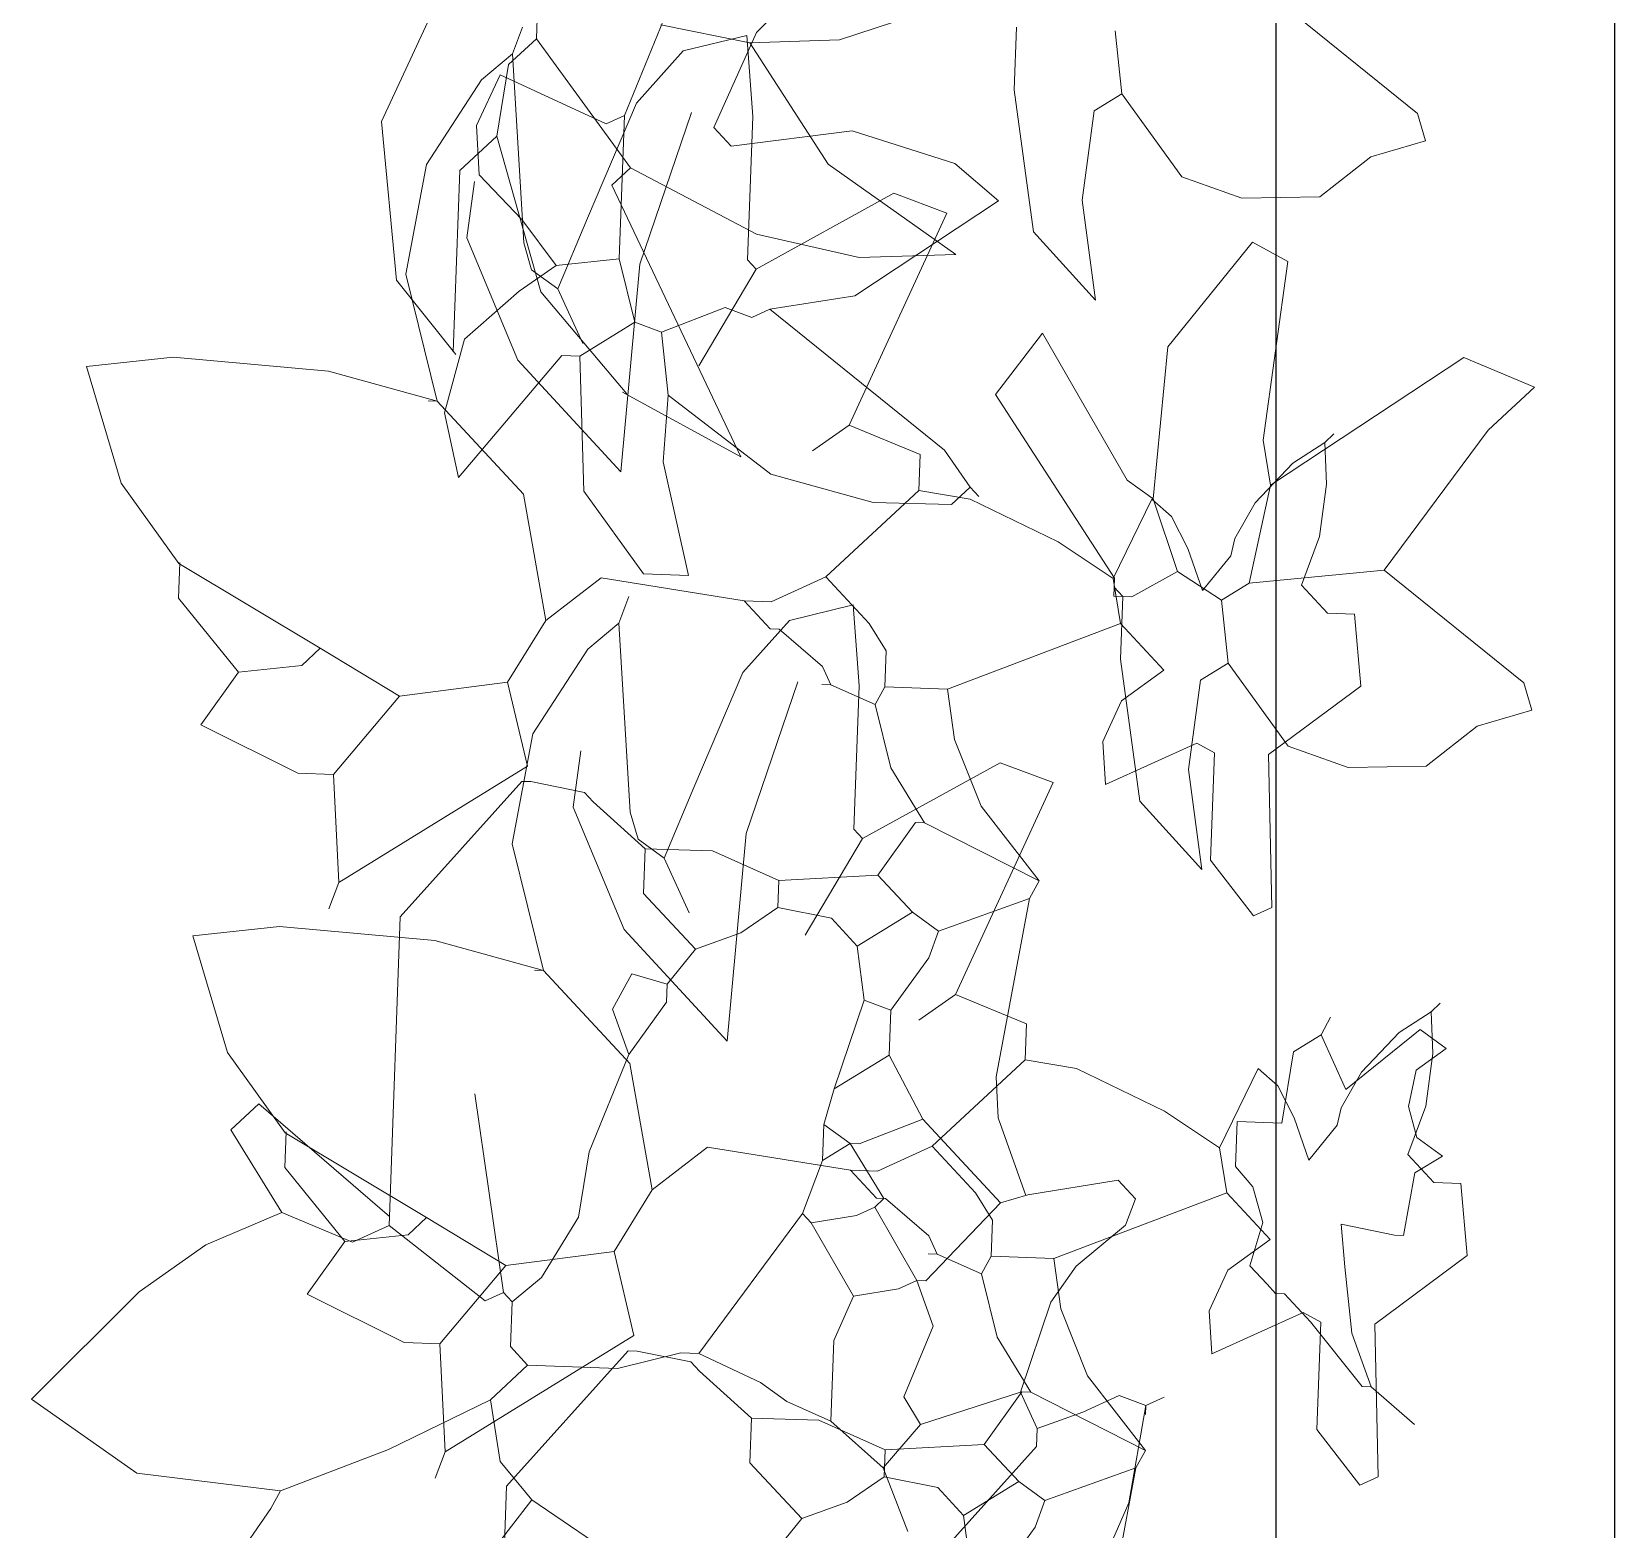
# Model space of a CAD drawing. Header units: millimetres. Extents: x 2667 to 2848, y -1 to 1765.
# Drawn here: x 2814.5337 to 2815.0014, y 1729.8401 to 1730.2828 of the extents above; entities that cross this region are included whole.
import ezdxf

# ---------------------------------------------------------------- set-up
doc = ezdxf.new("R2010")
doc.units = ezdxf.units.MM
doc.layers.add('PROIEZIONI', color=145, linetype='Continuous')
doc.layers.add('VERDE_giardino', color=74, linetype='Continuous', lineweight=9)

msp = doc.modelspace()

# ---------------------------------------------------------------- linework, layer by layer
at = {"layer": 'PROIEZIONI'}
for p, q in [((2814.90139, 1744.90356), (2814.90139, 1727.16743)), ((2815.00139, 1744.90356), (2815.00139, 1727.16743)), ((2814.90139, 1736.7425), (2814.90139, 1719.00637)), ((2815.00139, 1736.7425), (2815.00139, 1719.00637))]:
    msp.add_line(p, q, dxfattribs=at)
at = {"layer": 'VERDE_giardino'}
for p, q in [((2814.74791, 1730.2825), (2814.77166, 1730.30613)), ((2814.65542, 1730.29577), (2814.63709, 1730.25615)), ((2814.68288, 1730.28066), (2814.68336, 1730.2939)), ((2814.90197, 1730.29186), (2814.94322, 1730.25851)), ((2814.72131, 1730.28835), (2814.70886, 1730.25799)), ((2814.77243, 1730.28038), (2814.79923, 1730.28913)), ((2814.67464, 1730.273), (2814.68288, 1730.28066)), ((2814.67583, 1730.27622), (2814.67877, 1730.28407)), ((2814.68288, 1730.28066), (2814.71068, 1730.24249)), ((2814.74591, 1730.2794), (2814.71961, 1730.28472)), ((2814.74503, 1730.28166), (2814.72628, 1730.27704)), ((2814.73527, 1730.25438), (2814.74791, 1730.2825)), ((2814.74681, 1730.25771), (2814.74503, 1730.28166)), ((2814.82473, 1730.28406), (2814.82405, 1730.26551)), ((2814.85388, 1730.283), (2814.85586, 1730.26436)), ((2814.66666, 1730.26851), (2814.67583, 1730.27622)), ((2814.67583, 1730.27622), (2814.67911, 1730.22037)), ((2814.71245, 1730.26162), (2814.72628, 1730.27704)), ((2814.74591, 1730.2794), (2814.77243, 1730.28038)), ((2814.76905, 1730.24356), (2814.74591, 1730.2794)), ((2814.67122, 1730.25189), (2814.67464, 1730.273)), ((2814.65043, 1730.24351), (2814.66666, 1730.26851)), ((2814.67215, 1730.26995), (2814.66521, 1730.25505)), ((2814.67215, 1730.26995), (2814.70347, 1730.25554)), ((2814.82971, 1730.22358), (2814.82405, 1730.26551)), ((2814.84771, 1730.25934), (2814.85586, 1730.26436)), ((2814.85586, 1730.26436), (2814.87354, 1730.23983)), ((2814.69795, 1730.22764), (2814.71245, 1730.26162)), ((2814.70347, 1730.25554), (2814.70886, 1730.25799)), ((2814.70732, 1730.21559), (2814.70886, 1730.25799)), ((2814.72866, 1730.25882), (2814.71345, 1730.21402)), ((2814.74526, 1730.21531), (2814.74681, 1730.25771)), ((2814.84409, 1730.23294), (2814.84771, 1730.25934)), ((2814.94322, 1730.25851), (2814.94557, 1730.25047)), ((2814.63709, 1730.25615), (2814.6415, 1730.20932)), ((2814.66521, 1730.25505), (2814.66595, 1730.2404)), ((2814.73527, 1730.25438), (2814.74038, 1730.24888)), ((2814.77622, 1730.25344), (2814.74038, 1730.24888)), ((2814.80654, 1730.24382), (2814.77622, 1730.25344)), ((2814.66022, 1730.24168), (2814.67122, 1730.25189)), ((2814.68415, 1730.20582), (2814.67122, 1730.25189)), ((2814.92948, 1730.24575), (2814.94557, 1730.25047)), ((2814.64426, 1730.21103), (2814.65043, 1730.24351)), ((2814.80678, 1730.21691), (2814.76905, 1730.24356)), ((2814.8194, 1730.23274), (2814.80654, 1730.24382)), ((2814.91434, 1730.2339), (2814.92948, 1730.24575)), ((2814.65827, 1730.18816), (2814.66022, 1730.24168)), ((2814.66595, 1730.2404), (2814.67856, 1730.22725)), ((2814.71068, 1730.24249), (2814.70518, 1730.23738)), ((2814.71068, 1730.24249), (2814.74792, 1730.22294)), ((2814.87354, 1730.23983), (2814.89135, 1730.23352)), ((2814.66227, 1730.22183), (2814.66457, 1730.23848)), ((2814.70518, 1730.23738), (2814.74329, 1730.15709)), ((2814.74781, 1730.21256), (2814.78844, 1730.23497)), ((2814.80414, 1730.22908), (2814.78844, 1730.23497)), ((2814.89135, 1730.23352), (2814.91434, 1730.2339)), ((2814.77699, 1730.20467), (2814.8194, 1730.23274)), ((2814.84409, 1730.23294), (2814.84812, 1730.20341)), ((2814.67856, 1730.22725), (2814.68867, 1730.21362)), ((2814.68922, 1730.20674), (2814.69795, 1730.22764)), ((2814.77533, 1730.16645), (2814.80414, 1730.22908)), ((2814.67735, 1730.18565), (2814.66227, 1730.22183)), ((2814.67911, 1730.22037), (2814.68146, 1730.21232)), ((2814.74792, 1730.22294), (2814.77823, 1730.216)), ((2814.84812, 1730.20341), (2814.82971, 1730.22358)), ((2814.86945, 1730.18959), (2814.89446, 1730.22053)), ((2814.89446, 1730.22053), (2814.90487, 1730.21485)), ((2814.68867, 1730.21362), (2814.70732, 1730.21559)), ((2814.70732, 1730.21559), (2814.71195, 1730.19685)), ((2814.74781, 1730.21256), (2814.74526, 1730.21531)), ((2814.77823, 1730.216), (2814.80678, 1730.21691)), ((2814.64426, 1730.21103), (2814.65352, 1730.17354)), ((2814.68867, 1730.21362), (2814.67778, 1730.20606)), ((2814.68146, 1730.21232), (2814.68922, 1730.20674)), ((2814.71345, 1730.21402), (2814.70782, 1730.15269)), ((2814.74781, 1730.21256), (2814.73085, 1730.18399)), ((2814.90487, 1730.21485), (2814.89764, 1730.16203)), ((2814.6415, 1730.20932), (2814.65903, 1730.18729)), ((2814.67778, 1730.20606), (2814.66163, 1730.19181)), ((2814.70954, 1730.17573), (2814.68415, 1730.20582)), ((2814.68922, 1730.20674), (2814.69659, 1730.19055)), ((2814.7198, 1730.19391), (2814.73864, 1730.20118)), ((2814.73864, 1730.20118), (2814.74649, 1730.19824)), ((2814.75189, 1730.2007), (2814.77699, 1730.20467)), ((2814.69566, 1730.18682), (2814.71195, 1730.19685)), ((2814.71195, 1730.19685), (2814.7198, 1730.19391)), ((2814.74649, 1730.19824), (2814.75189, 1730.2007)), ((2814.75189, 1730.2007), (2814.80345, 1730.15901)), ((2814.66163, 1730.19181), (2814.65573, 1730.17009)), ((2814.7198, 1730.19391), (2814.72177, 1730.17526)), ((2814.81852, 1730.17553), (2814.83244, 1730.1936)), ((2814.83244, 1730.1936), (2814.85741, 1730.15023)), ((2814.86516, 1730.14464), (2814.86945, 1730.18959)), ((2814.54995, 1730.18381), (2814.57558, 1730.18653)), ((2814.56018, 1730.14931), (2814.54995, 1730.18381)), ((2814.57558, 1730.18653), (2814.62139, 1730.18242)), ((2814.62139, 1730.18242), (2814.65352, 1730.17354)), ((2814.65986, 1730.15098), (2814.69035, 1730.18702)), ((2814.70782, 1730.15269), (2814.67735, 1730.18565)), ((2814.69035, 1730.18702), (2814.69566, 1730.18682)), ((2814.69566, 1730.18682), (2814.69686, 1730.14697)), ((2814.89981, 1730.14868), (2814.95691, 1730.18641)), ((2814.95691, 1730.18641), (2814.97782, 1730.17768)), ((2814.65352, 1730.17354), (2814.65086, 1730.17363)), ((2814.65352, 1730.17354), (2814.67905, 1730.14607)), ((2814.70827, 1730.17624), (2814.74329, 1730.15709)), ((2814.72177, 1730.17526), (2814.72031, 1730.15556)), ((2814.72177, 1730.17526), (2814.75209, 1730.15196)), ((2814.81852, 1730.17553), (2814.85369, 1730.12118)), ((2814.96409, 1730.16492), (2814.97782, 1730.17768)), ((2814.65573, 1730.17009), (2814.65986, 1730.15098)), ((2814.77533, 1730.16645), (2814.76444, 1730.15888)), ((2814.77533, 1730.16645), (2814.79624, 1730.15772)), ((2814.91579, 1730.16133), (2814.91854, 1730.16388)), ((2814.93339, 1730.12357), (2814.96409, 1730.16492)), ((2814.80345, 1730.15901), (2814.81101, 1730.14812)), ((2814.89764, 1730.16203), (2814.89981, 1730.14868)), ((2814.91579, 1730.16133), (2814.90637, 1730.15522)), ((2814.91635, 1730.14901), (2814.91579, 1730.16133)), ((2814.72031, 1730.15556), (2814.72779, 1730.12196)), ((2814.79624, 1730.15772), (2814.79586, 1730.14712)), ((2814.90637, 1730.15522), (2814.89521, 1730.14344)), ((2814.75209, 1730.15196), (2814.78242, 1730.14354)), ((2814.85741, 1730.15023), (2814.86516, 1730.14464)), ((2814.57719, 1730.12554), (2814.56018, 1730.14931)), ((2814.67905, 1730.14607), (2814.68565, 1730.10867)), ((2814.69686, 1730.14697), (2814.71454, 1730.12245)), ((2814.76838, 1730.12158), (2814.79586, 1730.14712)), ((2814.811, 1730.14456), (2814.79586, 1730.14712)), ((2814.80552, 1730.14301), (2814.81101, 1730.14812)), ((2814.81101, 1730.14812), (2814.81357, 1730.14538)), ((2814.89344, 1730.11973), (2814.89981, 1730.14868)), ((2814.91426, 1730.13349), (2814.91635, 1730.14901)), ((2814.78242, 1730.14354), (2814.80552, 1730.14301)), ((2814.83709, 1730.13191), (2814.811, 1730.14456)), ((2814.85329, 1730.12115), (2814.86476, 1730.14461)), ((2814.87056, 1730.13947), (2814.86476, 1730.14461)), ((2814.86516, 1730.14464), (2814.87234, 1730.12315)), ((2814.89521, 1730.14344), (2814.88921, 1730.13294)), ((2814.87532, 1730.13003), (2814.87056, 1730.13947)), ((2814.85329, 1730.12115), (2814.83709, 1730.13191)), ((2814.88921, 1730.13294), (2814.88803, 1730.12784)), ((2814.90894, 1730.11912), (2814.91426, 1730.13349)), ((2814.87969, 1730.11753), (2814.87532, 1730.13003)), ((2814.88803, 1730.12784), (2814.87969, 1730.11753)), ((2814.57708, 1730.11529), (2814.57747, 1730.12589)), ((2814.61901, 1730.10049), (2814.57719, 1730.12554)), ((2814.71454, 1730.12245), (2814.72779, 1730.12196)), ((2814.75219, 1730.11421), (2814.76838, 1730.12158)), ((2814.76838, 1730.12158), (2814.78115, 1730.10785)), ((2814.8588, 1730.11568), (2814.87234, 1730.12315)), ((2814.87234, 1730.12315), (2814.8853, 1730.11471)), ((2814.89344, 1730.11973), (2814.93339, 1730.12357)), ((2814.93339, 1730.12357), (2814.97464, 1730.09023)), ((2814.68565, 1730.10867), (2814.70203, 1730.12135)), ((2814.74424, 1730.1145), (2814.70203, 1730.12135)), ((2814.85329, 1730.12115), (2814.85545, 1730.1078)), ((2814.85349, 1730.11587), (2814.85359, 1730.11852)), ((2814.85359, 1730.11852), (2814.85369, 1730.12118)), ((2814.85359, 1730.11852), (2814.85615, 1730.11578)), ((2814.8853, 1730.11471), (2814.89344, 1730.11973)), ((2814.9166, 1730.11088), (2814.90894, 1730.11912)), ((2814.59487, 1730.09341), (2814.57708, 1730.11529)), ((2814.70725, 1730.10793), (2814.71019, 1730.11579)), ((2814.74424, 1730.1145), (2814.7519, 1730.10626)), ((2814.74424, 1730.1145), (2814.75219, 1730.11421)), ((2814.77645, 1730.11337), (2814.7577, 1730.10875)), ((2814.77823, 1730.08942), (2814.77645, 1730.11337)), ((2814.85349, 1730.11587), (2814.85615, 1730.11578)), ((2814.85615, 1730.11578), (2814.85547, 1730.09723)), ((2814.85615, 1730.11578), (2814.8588, 1730.11568)), ((2814.8853, 1730.11471), (2814.88728, 1730.09607)), ((2814.68565, 1730.10867), (2814.67437, 1730.09051)), ((2814.69808, 1730.10023), (2814.70725, 1730.10793)), ((2814.70725, 1730.10793), (2814.71053, 1730.05208)), ((2814.74388, 1730.09333), (2814.7577, 1730.10875)), ((2814.78115, 1730.10785), (2814.78617, 1730.09971)), ((2814.80433, 1730.08843), (2814.85545, 1730.1078)), ((2814.85545, 1730.1078), (2814.86822, 1730.09406)), ((2814.92456, 1730.11059), (2814.9166, 1730.11088)), ((2814.92456, 1730.11059), (2814.92643, 1730.08929)), ((2814.7519, 1730.10626), (2814.75456, 1730.10616)), ((2814.75456, 1730.10616), (2814.76742, 1730.09508)), ((2814.61351, 1730.09538), (2814.61901, 1730.10049)), ((2814.61901, 1730.10049), (2814.64238, 1730.08637)), ((2814.68185, 1730.07523), (2814.69808, 1730.10023)), ((2814.78617, 1730.09971), (2814.78578, 1730.0891)), ((2814.59487, 1730.09341), (2814.61351, 1730.09538)), ((2814.76742, 1730.09508), (2814.76988, 1730.08968)), ((2814.86113, 1730.05529), (2814.85547, 1730.09723)), ((2814.86822, 1730.09406), (2814.8558, 1730.08492)), ((2814.87913, 1730.09106), (2814.88728, 1730.09607)), ((2814.88728, 1730.09607), (2814.90496, 1730.07154)), ((2814.59487, 1730.09341), (2814.58368, 1730.07789)), ((2814.64238, 1730.08637), (2814.67437, 1730.09051)), ((2814.67437, 1730.09051), (2814.6802, 1730.06561)), ((2814.72937, 1730.05936), (2814.74388, 1730.09333)), ((2814.76008, 1730.09053), (2814.74487, 1730.04574)), ((2814.76722, 1730.08978), (2814.76988, 1730.08968)), ((2814.76988, 1730.08968), (2814.78293, 1730.08391)), ((2814.77668, 1730.04702), (2814.77823, 1730.08942)), ((2814.78293, 1730.08391), (2814.78578, 1730.0891)), ((2814.78578, 1730.0891), (2814.80433, 1730.08843)), ((2814.87551, 1730.06465), (2814.87913, 1730.09106)), ((2814.92643, 1730.08929), (2814.89916, 1730.06905)), ((2814.97464, 1730.09023), (2814.977, 1730.08218)), ((2814.62295, 1730.06319), (2814.64238, 1730.08637)), ((2814.80637, 1730.07356), (2814.80433, 1730.08843)), ((2814.8558, 1730.08492), (2814.85026, 1730.07294)), ((2814.78293, 1730.08391), (2814.78756, 1730.06516)), ((2814.9609, 1730.07746), (2814.977, 1730.08218)), ((2814.58368, 1730.07789), (2814.61236, 1730.06358)), ((2814.67568, 1730.04274), (2814.68185, 1730.07523)), ((2814.94576, 1730.06561), (2814.9609, 1730.07746)), ((2814.69369, 1730.05354), (2814.69599, 1730.07019)), ((2814.81433, 1730.05378), (2814.80637, 1730.07356)), ((2814.85026, 1730.07294), (2814.85107, 1730.06019)), ((2814.85107, 1730.06019), (2814.87805, 1730.07248)), ((2814.87805, 1730.07248), (2814.88326, 1730.06963)), ((2814.90496, 1730.07154), (2814.92277, 1730.06523)), ((2814.62445, 1730.03129), (2814.6802, 1730.06561)), ((2814.77923, 1730.04428), (2814.81986, 1730.06668)), ((2814.83557, 1730.0608), (2814.81986, 1730.06668)), ((2814.88326, 1730.06963), (2814.8821, 1730.03783)), ((2814.89916, 1730.06905), (2814.90016, 1730.0239)), ((2814.92277, 1730.06523), (2814.94576, 1730.06561)), ((2814.61236, 1730.06358), (2814.62295, 1730.06319)), ((2814.62295, 1730.06319), (2814.62445, 1730.03129)), ((2814.67861, 1730.06116), (2814.64265, 1730.02108)), ((2814.68126, 1730.06107), (2814.67861, 1730.06116)), ((2814.68126, 1730.06107), (2814.69707, 1730.05784)), ((2814.78756, 1730.06516), (2814.79758, 1730.04887)), ((2814.80675, 1729.99816), (2814.83557, 1730.0608)), ((2814.87551, 1730.06465), (2814.87954, 1730.03512)), ((2814.69707, 1730.05784), (2814.69962, 1730.0551)), ((2814.72064, 1730.03845), (2814.72937, 1730.05936)), ((2814.70877, 1730.01736), (2814.69369, 1730.05354)), ((2814.69962, 1730.0551), (2814.71504, 1730.04126)), ((2814.71053, 1730.05208), (2814.71289, 1730.04404)), ((2814.83146, 1730.03171), (2814.81433, 1730.05378)), ((2814.87954, 1730.03512), (2814.86113, 1730.05529)), ((2814.77923, 1730.04428), (2814.77668, 1730.04702)), ((2814.78375, 1730.03345), (2814.79493, 1730.04896)), ((2814.79493, 1730.04896), (2814.79758, 1730.04887)), ((2814.79758, 1730.04887), (2814.83146, 1730.03171)), ((2814.67568, 1730.04274), (2814.68494, 1730.00525)), ((2814.71289, 1730.04404), (2814.72064, 1730.03845)), ((2814.74487, 1730.04574), (2814.73924, 1729.9844)), ((2814.77923, 1730.04428), (2814.76227, 1730.0157)), ((2814.71504, 1730.04126), (2814.71455, 1730.02801)), ((2814.71504, 1730.04126), (2814.73495, 1730.04058)), ((2814.72064, 1730.03845), (2814.72801, 1730.02226)), ((2814.73495, 1730.04058), (2814.7545, 1730.03186)), ((2814.8821, 1730.03783), (2814.89477, 1730.02144)), ((2814.7545, 1730.03186), (2814.78375, 1730.03345)), ((2814.78375, 1730.03345), (2814.79396, 1730.02246)), ((2814.62445, 1730.03129), (2814.6215, 1730.02344)), ((2814.75421, 1730.02391), (2814.7545, 1730.03186)), ((2814.82861, 1730.02651), (2814.83146, 1730.03171)), ((2814.71455, 1730.02801), (2814.72988, 1730.01153)), ((2814.74332, 1730.01635), (2814.75421, 1730.02391)), ((2814.75421, 1730.02391), (2814.77002, 1730.02069)), ((2814.80172, 1730.01687), (2814.82861, 1730.02651)), ((2814.82861, 1730.02651), (2814.81873, 1729.9738)), ((2814.89477, 1730.02144), (2814.90016, 1730.0239)), ((2814.64265, 1730.02107), (2814.63952, 1729.93521)), ((2814.77002, 1730.02069), (2814.77768, 1730.01245)), ((2814.77768, 1730.01245), (2814.79396, 1730.02246)), ((2814.79396, 1730.02246), (2814.80172, 1730.01687)), ((2814.58137, 1730.01552), (2814.607, 1730.01824)), ((2814.5916, 1729.98103), (2814.58137, 1730.01552)), ((2814.607, 1730.01824), (2814.65281, 1730.01414)), ((2814.65281, 1730.01414), (2814.68494, 1730.00525)), ((2814.73924, 1729.9844), (2814.70877, 1730.01736)), ((2814.72988, 1730.01153), (2814.74332, 1730.01635)), ((2814.79879, 1730.00902), (2814.80172, 1730.01687)), ((2814.72154, 1730.00122), (2814.72988, 1730.01153)), ((2814.77768, 1730.01245), (2814.77975, 1729.99645)), ((2814.68494, 1730.00525), (2814.68228, 1730.00535)), ((2814.68494, 1730.00525), (2814.71047, 1729.97778)), ((2814.7876, 1729.9935), (2814.79879, 1730.00902)), ((2814.70535, 1729.99385), (2814.71104, 1730.00425)), ((2814.71104, 1730.00425), (2814.72154, 1730.00122)), ((2814.72135, 1729.99592), (2814.72154, 1730.00122)), ((2814.71017, 1729.9804), (2814.72135, 1729.99592)), ((2814.77083, 1729.97023), (2814.77975, 1729.99645)), ((2814.77975, 1729.99645), (2814.7876, 1729.9935)), ((2814.80675, 1729.99816), (2814.79586, 1729.99059)), ((2814.80675, 1729.99816), (2814.82766, 1729.98944)), ((2814.94721, 1729.99304), (2814.94996, 1729.99559)), ((2814.71017, 1729.9804), (2814.70535, 1729.99385)), ((2814.78712, 1729.98026), (2814.7876, 1729.9935)), ((2814.91756, 1729.99143), (2814.91471, 1729.98622)), ((2814.94721, 1729.99304), (2814.93779, 1729.98694)), ((2814.94777, 1729.98072), (2814.94721, 1729.99304)), ((2814.82766, 1729.98944), (2814.82728, 1729.97884)), ((2814.90657, 1729.98121), (2814.91471, 1729.98622)), ((2814.91471, 1729.98622), (2814.92208, 1729.97003)), ((2814.92208, 1729.97003), (2814.94396, 1729.98781)), ((2814.93779, 1729.98694), (2814.92663, 1729.97516)), ((2814.94396, 1729.98781), (2814.95172, 1729.98222)), ((2814.94282, 1729.97583), (2814.95172, 1729.98222)), ((2814.60861, 1729.95725), (2814.5916, 1729.98103)), ((2814.6985, 1729.95164), (2814.71017, 1729.9804)), ((2814.71047, 1729.97778), (2814.71707, 1729.94039)), ((2814.77083, 1729.97023), (2814.78712, 1729.98026)), ((2814.78712, 1729.98026), (2814.79705, 1729.96131)), ((2814.7998, 1729.9533), (2814.82728, 1729.97884)), ((2814.84242, 1729.97627), (2814.82728, 1729.97884)), ((2814.90315, 1729.96011), (2814.90657, 1729.98121)), ((2814.94568, 1729.9652), (2814.94777, 1729.98072)), ((2814.81873, 1729.9738), (2814.8193, 1729.96174)), ((2814.86851, 1729.96363), (2814.84242, 1729.97627)), ((2814.88471, 1729.95286), (2814.89618, 1729.97633)), ((2814.90198, 1729.97118), (2814.89618, 1729.97633)), ((2814.92663, 1729.97516), (2814.92063, 1729.96465)), ((2814.94053, 1729.96503), (2814.94282, 1729.97583)), ((2814.6731, 1729.9101), (2814.66463, 1729.9688)), ((2814.7678, 1729.95973), (2814.77083, 1729.97023)), ((2814.90674, 1729.96175), (2814.90198, 1729.97118)), ((2814.59259, 1729.95815), (2814.60083, 1729.96581)), ((2814.60083, 1729.96581), (2814.63943, 1729.93256)), ((2814.88471, 1729.95286), (2814.86851, 1729.96363)), ((2814.92063, 1729.96465), (2814.91945, 1729.95956)), ((2814.94036, 1729.95083), (2814.94568, 1729.9652)), ((2814.94304, 1729.95587), (2814.94053, 1729.96503)), ((2814.60762, 1729.93372), (2814.59259, 1729.95815)), ((2814.76741, 1729.94913), (2814.7678, 1729.95973)), ((2814.7678, 1729.95973), (2814.77555, 1729.95414)), ((2814.7782, 1729.95404), (2814.79705, 1729.96131)), ((2814.79705, 1729.96131), (2814.82003, 1729.93659)), ((2814.8193, 1729.96174), (2814.82749, 1729.93877)), ((2814.88941, 1729.94734), (2814.8899, 1729.96059)), ((2814.8899, 1729.96059), (2814.90315, 1729.96011)), ((2814.91111, 1729.94924), (2814.90674, 1729.96175)), ((2814.91945, 1729.95956), (2814.91111, 1729.94924)), ((2814.60851, 1729.947), (2814.60889, 1729.9576)), ((2814.65043, 1729.9322), (2814.60861, 1729.95725)), ((2814.76741, 1729.94913), (2814.77555, 1729.95414)), ((2814.77555, 1729.95414), (2814.78557, 1729.93785)), ((2814.77555, 1729.95414), (2814.7782, 1729.95404)), ((2814.78361, 1729.94592), (2814.7998, 1729.9533)), ((2814.7998, 1729.9533), (2814.81257, 1729.93957)), ((2814.95056, 1729.95042), (2814.94304, 1729.95587)), ((2814.6985, 1729.95164), (2814.69526, 1729.93235)), ((2814.71707, 1729.94039), (2814.73345, 1729.95306)), ((2814.77566, 1729.94621), (2814.73345, 1729.95306)), ((2814.76153, 1729.93342), (2814.76741, 1729.94913)), ((2814.88471, 1729.95286), (2814.88687, 1729.93951)), ((2814.94803, 1729.94259), (2814.94036, 1729.95083)), ((2814.94242, 1729.9454), (2814.95056, 1729.95042)), ((2814.62629, 1729.92512), (2814.60851, 1729.947)), ((2814.77566, 1729.94621), (2814.78332, 1729.93797)), ((2814.77566, 1729.94621), (2814.78361, 1729.94592)), ((2814.89454, 1729.94132), (2814.88941, 1729.94734)), ((2814.9391, 1729.92695), (2814.94242, 1729.9454)), ((2814.71707, 1729.94039), (2814.7058, 1729.92223)), ((2814.81257, 1729.93957), (2814.81759, 1729.93142)), ((2814.82808, 1729.93896), (2814.85477, 1729.94329)), ((2814.83575, 1729.92014), (2814.88687, 1729.93951)), ((2814.85477, 1729.94329), (2814.85988, 1729.9378)), ((2814.88687, 1729.93951), (2814.89965, 1729.92577)), ((2814.89748, 1729.93078), (2814.89454, 1729.94132)), ((2814.95598, 1729.9423), (2814.94803, 1729.94259)), ((2814.95598, 1729.9423), (2814.95785, 1729.921)), ((2814.63943, 1729.93256), (2814.63952, 1729.93521)), ((2814.77743, 1729.93284), (2814.78283, 1729.9353)), ((2814.78557, 1729.93785), (2814.78283, 1729.9353)), ((2814.78283, 1729.9353), (2814.79531, 1729.91361)), ((2814.78332, 1729.93797), (2814.78598, 1729.93788)), ((2814.78598, 1729.93788), (2814.79884, 1729.9268)), ((2814.79796, 1729.91351), (2814.82003, 1729.93659)), ((2814.82003, 1729.93659), (2814.82808, 1729.93896)), ((2814.85988, 1729.9378), (2814.85693, 1729.92995)), ((2814.58517, 1729.92418), (2814.60762, 1729.93372)), ((2814.60762, 1729.93372), (2814.62854, 1729.925)), ((2814.62854, 1729.925), (2814.63933, 1729.92991)), ((2814.63933, 1729.92991), (2814.63943, 1729.93256)), ((2814.63933, 1729.92991), (2814.66771, 1729.90765)), ((2814.64493, 1729.92709), (2814.65043, 1729.9322)), ((2814.65043, 1729.9322), (2814.6738, 1729.91808)), ((2814.69526, 1729.93235), (2814.6844, 1729.91447)), ((2814.73083, 1729.89208), (2814.76153, 1729.93342)), ((2814.76153, 1729.93342), (2814.76409, 1729.93067)), ((2814.76409, 1729.93067), (2814.77743, 1729.93284)), ((2814.76409, 1729.93067), (2814.77656, 1729.90899)), ((2814.81759, 1729.93142), (2814.8172, 1729.92082)), ((2814.85693, 1729.92995), (2814.8424, 1729.91783)), ((2814.89365, 1729.91799), (2814.89748, 1729.93078)), ((2814.92064, 1729.93028), (2814.93644, 1729.92705)), ((2814.9217, 1729.91766), (2814.92064, 1729.93028)), ((2814.62629, 1729.92512), (2814.64493, 1729.92709)), ((2814.79884, 1729.9268), (2814.8013, 1729.9214)), ((2814.89965, 1729.92577), (2814.88722, 1729.91664)), ((2814.93644, 1729.92705), (2814.9391, 1729.92695)), ((2814.56551, 1729.91027), (2814.58517, 1729.92418)), ((2814.62629, 1729.92512), (2814.6151, 1729.90961)), ((2814.6738, 1729.91808), (2814.7058, 1729.92223)), ((2814.7058, 1729.92223), (2814.71162, 1729.89733)), ((2814.79864, 1729.92149), (2814.8013, 1729.9214)), ((2814.8013, 1729.9214), (2814.81435, 1729.91562)), ((2814.81435, 1729.91562), (2814.8172, 1729.92082)), ((2814.8172, 1729.92082), (2814.83575, 1729.92014)), ((2814.95785, 1729.921), (2814.93058, 1729.90076)), ((2814.65437, 1729.89491), (2814.6738, 1729.91808)), ((2814.8424, 1729.91783), (2814.83489, 1729.90722)), ((2814.83779, 1729.90528), (2814.83575, 1729.92014)), ((2814.88722, 1729.91664), (2814.88168, 1729.90465)), ((2814.89876, 1729.9125), (2814.89365, 1729.91799)), ((2814.92384, 1729.89809), (2814.9217, 1729.91766)), ((2814.6844, 1729.91447), (2814.67566, 1729.90736)), ((2814.77656, 1729.90899), (2814.78991, 1729.91116)), ((2814.78991, 1729.91116), (2814.79531, 1729.91361)), ((2814.79531, 1729.91361), (2814.80012, 1729.90017)), ((2814.79531, 1729.91361), (2814.79796, 1729.91351)), ((2814.81435, 1729.91562), (2814.81898, 1729.89687)), ((2814.89876, 1729.9125), (2814.90131, 1729.90975)), ((2814.53372, 1729.87853), (2814.56551, 1729.91027)), ((2814.6151, 1729.90961), (2814.64378, 1729.89529)), ((2814.66771, 1729.90765), (2814.6731, 1729.9101)), ((2814.6731, 1729.9101), (2814.67566, 1729.90736)), ((2814.67566, 1729.90736), (2814.67518, 1729.8941)), ((2814.77078, 1729.89593), (2814.77656, 1729.90899)), ((2814.83489, 1729.90722), (2814.82595, 1729.88065)), ((2814.90131, 1729.90975), (2814.90396, 1729.90965)), ((2814.90396, 1729.90965), (2814.91162, 1729.90141)), ((2814.84575, 1729.88549), (2814.83779, 1729.90528)), ((2814.88168, 1729.90465), (2814.88249, 1729.8919)), ((2814.88249, 1729.8919), (2814.90947, 1729.90419)), ((2814.90947, 1729.90419), (2814.91468, 1729.90134)), ((2814.65587, 1729.86301), (2814.71162, 1729.89733)), ((2814.80012, 1729.90017), (2814.7914, 1729.87926)), ((2814.91162, 1729.90141), (2814.92685, 1729.88228)), ((2814.91468, 1729.90134), (2814.91352, 1729.86954)), ((2814.9295, 1729.88219), (2814.92384, 1729.89809)), ((2814.93058, 1729.90076), (2814.93158, 1729.85562)), ((2814.64378, 1729.89529), (2814.65437, 1729.89491)), ((2814.65437, 1729.89491), (2814.65587, 1729.86301)), ((2814.71003, 1729.89288), (2814.67407, 1729.85279)), ((2814.67518, 1729.8941), (2814.68028, 1729.88862)), ((2814.71268, 1729.89278), (2814.71003, 1729.89288)), ((2814.71268, 1729.89278), (2814.72849, 1729.88955)), ((2814.76991, 1729.87208), (2814.77078, 1729.89593)), ((2814.81898, 1729.89687), (2814.829, 1729.88058)), ((2814.6693, 1729.8784), (2814.68028, 1729.88862)), ((2814.68028, 1729.88862), (2814.70679, 1729.88765)), ((2814.70679, 1729.88765), (2814.72553, 1729.89227)), ((2814.72553, 1729.89227), (2814.73083, 1729.89208)), ((2814.72849, 1729.88955), (2814.73104, 1729.88681)), ((2814.73083, 1729.89208), (2814.74909, 1729.88345)), ((2814.73104, 1729.88681), (2814.74646, 1729.87298)), ((2814.74909, 1729.88345), (2814.75685, 1729.87786)), ((2814.86288, 1729.86342), (2814.84575, 1729.88549)), ((2814.56484, 1729.85668), (2814.53372, 1729.87853)), ((2814.6693, 1729.8784), (2814.63914, 1729.86372)), ((2814.6722, 1729.86008), (2814.6693, 1729.8784)), ((2814.7914, 1729.87926), (2814.79641, 1729.87111)), ((2814.79641, 1729.87111), (2814.82595, 1729.88065)), ((2814.81517, 1729.86516), (2814.82635, 1729.88068)), ((2814.82595, 1729.88065), (2814.83086, 1729.86986)), ((2814.82635, 1729.88068), (2814.829, 1729.88058)), ((2814.829, 1729.88058), (2814.86288, 1729.86342)), ((2814.84431, 1729.87468), (2814.8551, 1729.87959)), ((2814.8551, 1729.87959), (2814.86295, 1729.87665)), ((2814.86295, 1729.87665), (2814.86835, 1729.8791)), ((2814.92685, 1729.88228), (2814.9295, 1729.88219)), ((2814.9295, 1729.88219), (2814.94236, 1729.8711)), ((2814.75685, 1729.87786), (2814.76991, 1729.87208)), ((2814.83086, 1729.86986), (2814.84431, 1729.87468)), ((2814.8579, 1729.84791), (2814.86295, 1729.87665)), ((2814.86286, 1729.874), (2814.86295, 1729.87665)), ((2814.74646, 1729.87298), (2814.74598, 1729.85972)), ((2814.74646, 1729.87298), (2814.76637, 1729.8723)), ((2814.76637, 1729.8723), (2814.78592, 1729.86358)), ((2814.76991, 1729.87208), (2814.78533, 1729.85824)), ((2814.78533, 1729.85824), (2814.79641, 1729.87111)), ((2814.83067, 1729.86455), (2814.83086, 1729.86986)), ((2814.91352, 1729.86954), (2814.92619, 1729.85316)), ((2814.78592, 1729.86358), (2814.81517, 1729.86516)), ((2814.80301, 1729.83372), (2814.83067, 1729.86455)), ((2814.81517, 1729.86516), (2814.82539, 1729.85418)), ((2814.63914, 1729.86372), (2814.60728, 1729.85147)), ((2814.65587, 1729.86301), (2814.65293, 1729.85515)), ((2814.68149, 1729.84877), (2814.6722, 1729.86008)), ((2814.74598, 1729.85972), (2814.7613, 1729.84324)), ((2814.78563, 1729.85563), (2814.78592, 1729.86358)), ((2814.86003, 1729.85823), (2814.86288, 1729.86342)), ((2814.60728, 1729.85147), (2814.56484, 1729.85668)), ((2814.77474, 1729.84806), (2814.78563, 1729.85563)), ((2814.78533, 1729.85824), (2814.7926, 1729.83941)), ((2814.78563, 1729.85563), (2814.80144, 1729.8524)), ((2814.83314, 1729.84859), (2814.86003, 1729.85823)), ((2814.86003, 1729.85823), (2814.85015, 1729.80551)), ((2814.92619, 1729.85316), (2814.93158, 1729.85562)), ((2814.60444, 1729.84626), (2814.60728, 1729.85147)), ((2814.67407, 1729.85279), (2814.67094, 1729.76692)), ((2814.80144, 1729.8524), (2814.8091, 1729.84416)), ((2814.8091, 1729.84416), (2814.82539, 1729.85418)), ((2814.82539, 1729.85418), (2814.83314, 1729.84859)), ((2814.55963, 1729.78156), (2814.60444, 1729.84626)), ((2814.66756, 1729.83069), (2814.68149, 1729.84877)), ((2814.68149, 1729.84877), (2814.72292, 1729.82071)), ((2814.7613, 1729.84324), (2814.77474, 1729.84806)), ((2814.83021, 1729.84073), (2814.83314, 1729.84859)), ((2814.84598, 1729.82069), (2814.8579, 1729.84791)), ((2814.75296, 1729.83293), (2814.7613, 1729.84324)), ((2814.8091, 1729.84416), (2814.81117, 1729.82816)), ((2814.81902, 1729.82522), (2814.83021, 1729.84073))]:
    msp.add_line(p, q, dxfattribs=at)
for centre in [(2814.64265, 1730.02107), (2814.67407, 1729.85279)]:
    msp.add_arc(centre, 0.000000331, 137.7572, 177.5602, dxfattribs=at)

doc.saveas('drawing.dxf')
